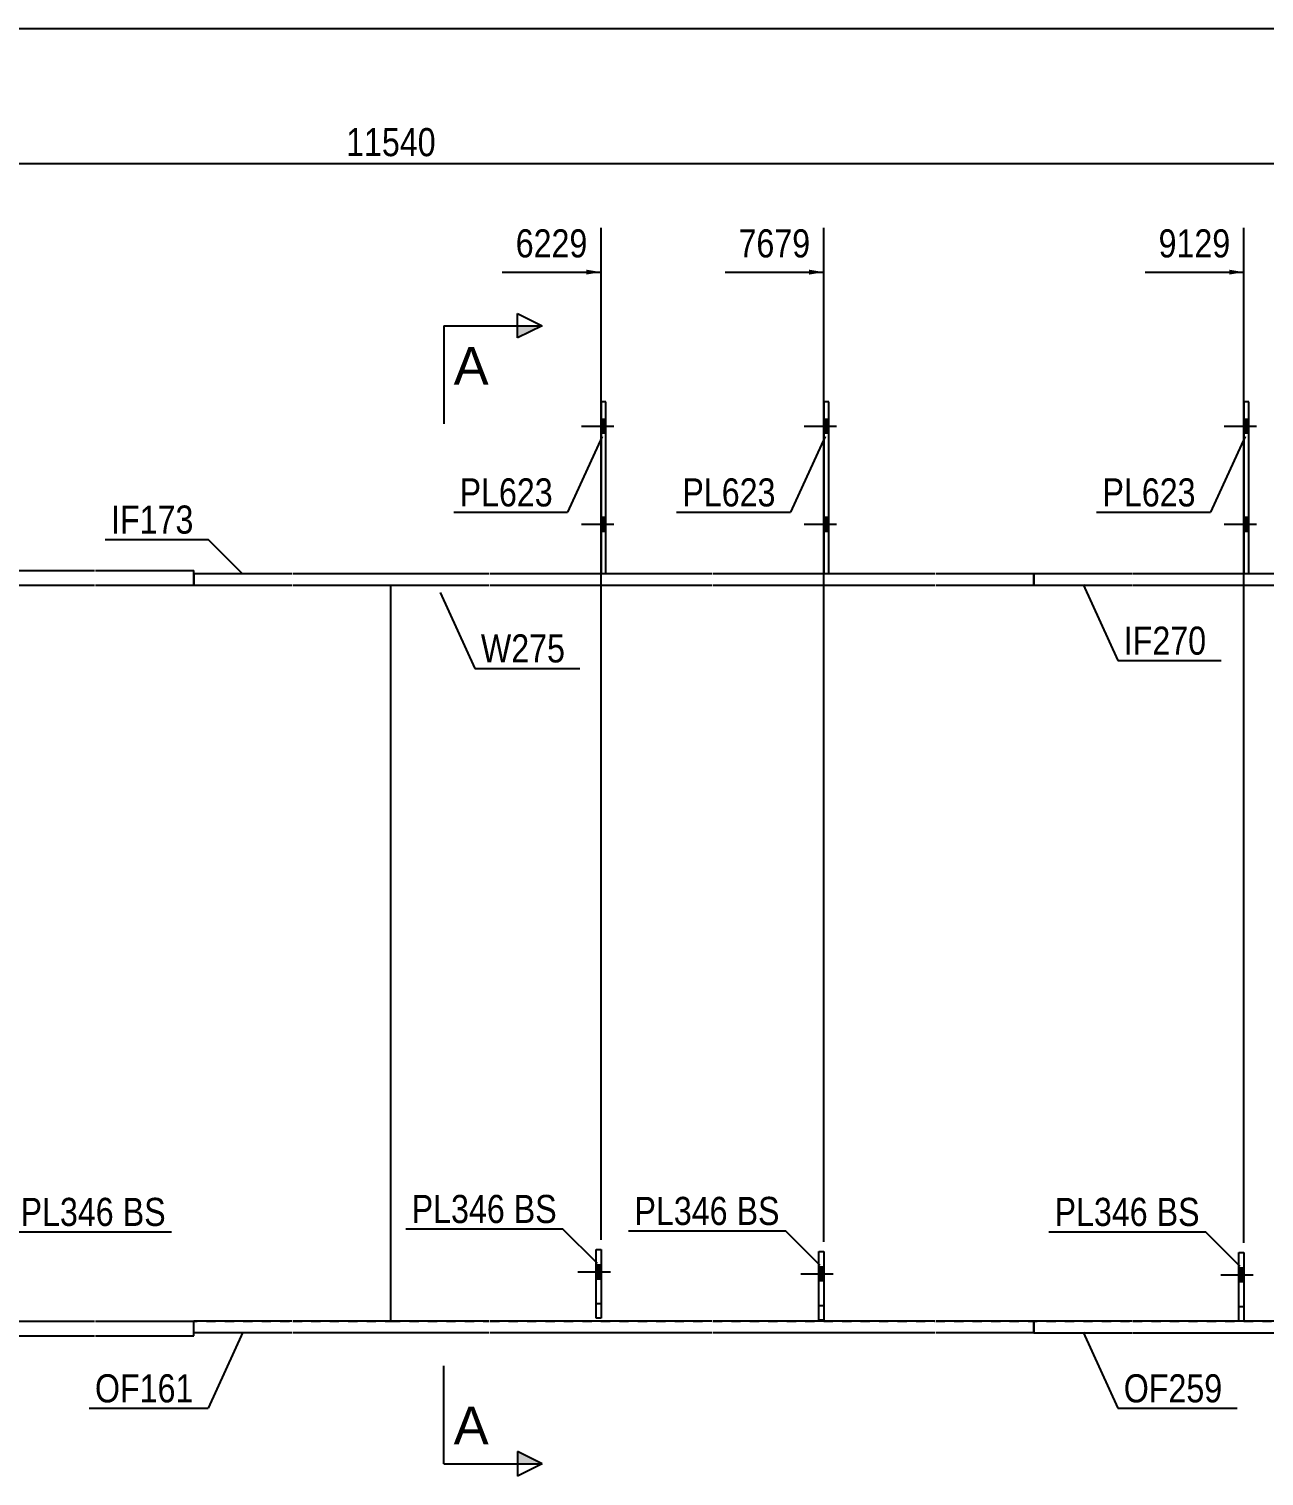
# Model space of a CAD drawing. Header units: millimetres. Extents: x -363 to 39, y -145 to 132.
# Drawn here: x -190.4 to -64.5, y -15.8 to 131.7 of the extents above; entities that cross this region are included whole.
import ezdxf

# ---------------------------------------------------------------- set-up
doc = ezdxf.new("R2010")
doc.units = ezdxf.units.MM
doc.linetypes.add('DXK_LINE_DOT1', pattern=[1.8814, 0.9407, -0.9407])
doc.linetypes.add('DXK_LINE_DOT2', pattern=[3.9198, 1.9599, -1.9599])
doc.styles.add('Arial', font='ARIAL.TTF', dxfattribs={"height": 0.2})
doc.styles.add('Arial Narrow', font='ARIALN.TTF', dxfattribs={"height": 0.2})

# ---------------------------------------------------------------- blocks, each defined once
blk = doc.blocks.new('Unknown-627317387-1209')
at = {"color": 5, "linetype": 'Continuous'}
blk.add_line((39.05, 131.71), (-360.95, 131.71), dxfattribs=at)
blk = doc.blocks.new('Part-627317387-1577 - 1261')
at = {"color": 2, "linetype": 'Continuous'}
for p, q in [((-88, 0), (-88, -1.2)), ((-78, 0), (-88, 0)), ((-88, -1.2), (-78, -1.2)), ((-55.3, 0), (-77.9, 0)), ((-77.9, -1.2), (-55.3, -1.2)), ((-32.6, 0), (-55.2, 0)), ((-55.2, -1.2), (-32.6, -1.2)), ((-7.5, 0), (-32.5, 0)), ((-32.5, -1.2), (-7.5, -1.2))]:
    blk.add_line(p, q, dxfattribs=at)
at = {"color": 7, "linetype": 'DXK_LINE_DOT1'}
blk.add_line((-7.5, -1.2), (-7.5, 0), dxfattribs=at)
blk = doc.blocks.new('Part-627317387-1665 - 1261')
at = {"color": 2, "linetype": 'Continuous'}
for p, q in [((-173.6, -1.2), (-173.6, 0)), ((-163.6, 0), (-173.6, 0)), ((-163.6, -1.2), (-173.6, -1.2)), ((-143.5, 0), (-163.5, 0)), ((-143.5, -1.2), (-163.5, -1.2)), ((-120.8, 0), (-143.4, 0)), ((-120.8, -1.2), (-143.4, -1.2)), ((-98.1, 0), (-120.7, 0)), ((-98.1, -1.2), (-120.7, -1.2)), ((-88, 0), (-98, 0)), ((-88, -1.2), (-98, -1.2)), ((-88, -1.2), (-88, 0))]:
    blk.add_line(p, q, dxfattribs=at)
blk = doc.blocks.new('Part-627317387-1346 - 1261')
at = {"color": 7, "linetype": 'DXK_LINE_DOT1'}
for p, q in [((-109.9, 0.1), (-109.9, 7.1)), ((-109.9, 7.1), (-109.4, 7.1)), ((-109.4, 7.1), (-109.4, 0.1)), ((-109.4, 0.1), (-109.9, 0.1))]:
    blk.add_line(p, q, dxfattribs=at)
blk = doc.blocks.new('Part-627317387-1282 - 1261')
at = {"color": 7, "linetype": 'DXK_LINE_DOT1'}
for p, q in [((-299.5, 0), (-299.5, 75)), ((-299.5, 75), (-274.5, 75)), ((-274.4, 75), (-251.8, 75)), ((-251.7, 75), (-229.1, 75)), ((-229, 75), (-206.4, 75)), ((-206.3, 75), (-183.7, 75)), ((-183.6, 75), (-163.6, 75)), ((-163.5, 75), (-153.5, 75)), ((-299.5, 0), (-274.5, 0)), ((-274.4, 0), (-251.8, 0)), ((-251.7, 0), (-229.1, 0)), ((-229, 0), (-206.4, 0)), ((-206.3, 0), (-183.7, 0)), ((-183.6, 0), (-163.6, 0)), ((-163.5, 0), (-153.5, 0))]:
    blk.add_line(p, q, dxfattribs=at)
at = {"color": 2, "linetype": 'Continuous'}
blk.add_line((-153.5, 0), (-153.5, 75), dxfattribs=at)
blk = doc.blocks.new('Part-627317387-1643 - 1261')
at = {"color": 2, "linetype": 'Continuous'}
for p, q in [((-299.5, 0), (-274.5, 0)), ((-274.4, 0), (-251.8, 0)), ((-251.7, 0), (-229.1, 0)), ((-229, 0), (-206.4, 0)), ((-206.3, 0), (-183.7, 0)), ((-183.6, 0), (-173.6, 0)), ((-173.6, -1.5), (-173.6, 0)), ((-299.5, -1.5), (-274.5, -1.5)), ((-274.4, -1.5), (-251.8, -1.5)), ((-251.7, -1.5), (-229.1, -1.5)), ((-229, -1.5), (-206.4, -1.5)), ((-206.3, -1.5), (-183.7, -1.5)), ((-183.6, -1.5), (-173.6, -1.5))]:
    blk.add_line(p, q, dxfattribs=at)
at = {"color": 7, "linetype": 'DXK_LINE_DOT1'}
blk.add_line((-299.5, -1.5), (-299.5, 0), dxfattribs=at)
blk = doc.blocks.new('Part-627317387-1331 - 1261')
at = {"color": 2, "linetype": 'Continuous'}
for p, q in [((-67.1, 0), (-67.1, 7)), ((-67.1, 7), (-66.6, 7)), ((-66.6, 7), (-66.6, 0))]:
    blk.add_line(p, q, dxfattribs=at)
at = {"color": 7, "linetype": 'DXK_LINE_DOT1'}
for p, q in [((-67.1, 1.5), (-66.6, 1.5)), ((-66.6, 0), (-67.1, 0))]:
    blk.add_line(p, q, dxfattribs=at)
blk = doc.blocks.new('Part-627317387-1336 - 1261')
at = {"color": 7, "linetype": 'DXK_LINE_DOT1'}
for p, q in [((-67.1, 0), (-67.1, 7)), ((-67.1, 7), (-66.6, 7)), ((-66.6, 7), (-66.6, 0))]:
    blk.add_line(p, q, dxfattribs=at)
blk = doc.blocks.new('Part-627317387-1533 - 1261')
at = {"color": 2, "linetype": 'Continuous'}
for p, q in [((-173.6, 76.2), (-163.6, 76.2)), ((-173.6, 76.2), (-173.6, 75)), ((-163.5, 76.2), (-143.5, 76.2)), ((-143.4, 76.2), (-120.8, 76.2)), ((-120.7, 76.2), (-98.1, 76.2)), ((-98, 76.2), (-88, 76.2)), ((-88, 75), (-88, 76.2)), ((-173.6, 75), (-163.6, 75)), ((-163.5, 75), (-143.5, 75)), ((-143.4, 75), (-120.8, 75)), ((-120.7, 75), (-98.1, 75)), ((-98, 75), (-88, 75))]:
    blk.add_line(p, q, dxfattribs=at)
blk = doc.blocks.new('Part-627317387-1341 - 1261')
at = {"color": 2, "linetype": 'Continuous'}
for p, q in [((-109.9, 0.1), (-109.9, 7.1)), ((-109.9, 7.1), (-109.4, 7.1)), ((-109.4, 7.1), (-109.4, 0.1)), ((-109.4, 0.1), (-109.9, 0.1))]:
    blk.add_line(p, q, dxfattribs=at)
at = {"color": 7, "linetype": 'DXK_LINE_DOT1'}
blk.add_line((-109.9, 1.6), (-109.4, 1.6), dxfattribs=at)
blk = doc.blocks.new('Part-627317387-1351 - 1261')
at = {"color": 2, "linetype": 'Continuous'}
for p, q in [((-132.6, 0.3), (-132.6, 7.3)), ((-132.6, 7.3), (-132.1, 7.3)), ((-132.1, 7.3), (-132.1, 0.3)), ((-132.1, 0.3), (-132.6, 0.3))]:
    blk.add_line(p, q, dxfattribs=at)
at = {"color": 7, "linetype": 'DXK_LINE_DOT1'}
blk.add_line((-132.6, 1.8), (-132.1, 1.8), dxfattribs=at)
blk = doc.blocks.new('Part-627317387-1356 - 1261')
at = {"color": 7, "linetype": 'DXK_LINE_DOT1'}
for p, q in [((-132.6, 0.3), (-132.6, 7.3)), ((-132.6, 7.3), (-132.1, 7.3)), ((-132.1, 7.3), (-132.1, 0.3)), ((-132.1, 0.3), (-132.6, 0.3))]:
    blk.add_line(p, q, dxfattribs=at)
blk = doc.blocks.new('Part-627317387-1425 - 1261')
at = {"color": 2, "linetype": 'Continuous'}
for p, q in [((-131.6, 93.7), (-132.1, 93.7)), ((-132.1, 93.7), (-132.1, 76.2)), ((-131.6, 76.2), (-131.6, 93.7))]:
    blk.add_line(p, q, dxfattribs=at)
at = {"color": 7, "linetype": 'DXK_LINE_DOT1'}
blk.add_line((-132.1, 76.2), (-131.6, 76.2), dxfattribs=at)
blk = doc.blocks.new('Part-627317387-1430 - 1261')
at = {"color": 2, "linetype": 'Continuous'}
for p, q in [((-108.9, 93.7), (-109.4, 93.7)), ((-109.4, 93.7), (-109.4, 76.2)), ((-108.9, 76.2), (-108.9, 93.7))]:
    blk.add_line(p, q, dxfattribs=at)
at = {"color": 7, "linetype": 'DXK_LINE_DOT1'}
blk.add_line((-109.4, 76.2), (-108.9, 76.2), dxfattribs=at)
blk = doc.blocks.new('Part-627317387-1435 - 1261')
at = {"color": 2, "linetype": 'Continuous'}
for p, q in [((-66.1, 93.7), (-66.6, 93.7)), ((-66.6, 93.7), (-66.6, 76.2)), ((-66.1, 76.2), (-66.1, 93.7))]:
    blk.add_line(p, q, dxfattribs=at)
at = {"color": 7, "linetype": 'DXK_LINE_DOT1'}
blk.add_line((-66.6, 76.2), (-66.1, 76.2), dxfattribs=at)
blk = doc.blocks.new('Part-627317387-1511 - 1261')
at = {"color": 2, "linetype": 'Continuous'}
for p, q in [((-88, 76.2), (-78, 76.2)), ((-88, 76.2), (-88, 75)), ((-77.9, 76.2), (-55.3, 76.2)), ((-55.2, 76.2), (-32.6, 76.2)), ((-32.5, 76.2), (-7.5, 76.2)), ((-88, 75), (-78, 75)), ((-77.9, 75), (-55.3, 75)), ((-55.2, 75), (-32.6, 75)), ((-32.5, 75), (-7.5, 75))]:
    blk.add_line(p, q, dxfattribs=at)
at = {"color": 7, "linetype": 'DXK_LINE_DOT1'}
blk.add_line((-7.5, 76.2), (-7.5, 75), dxfattribs=at)
blk = doc.blocks.new('Part-627317387-1555 - 1261')
at = {"color": 7, "linetype": 'DXK_LINE_DOT1'}
for p, q in [((-153.5, 0), (-153.5, 75)), ((-153.5, 75), (-143.5, 75)), ((-143.4, 75), (-120.8, 75)), ((-120.7, 75), (-98.1, 75)), ((-98, 75), (-78, 75)), ((-77.9, 75), (-55.3, 75)), ((-55.2, 75), (-32.6, 75)), ((-32.5, 75), (-7.5, 75)), ((-7.5, 0), (-7.5, 75)), ((-153.5, 0), (-143.5, 0)), ((-143.4, 0), (-120.8, 0)), ((-120.7, 0), (-98.1, 0)), ((-98, 0), (-78, 0)), ((-77.9, 0), (-67.1, 0)), ((-66.6, 0), (-55.3, 0)), ((-55.2, 0), (-44.4, 0)), ((-43.9, 0), (-32.6, 0)), ((-32.5, 0), (-7.5, 0))]:
    blk.add_line(p, q, dxfattribs=at)
blk = doc.blocks.new('Part-627317387-1621 - 1261')
at = {"color": 2, "linetype": 'Continuous'}
for p, q in [((-299.5, 76.5), (-274.5, 76.5)), ((-274.4, 76.5), (-251.8, 76.5)), ((-251.7, 76.5), (-229.1, 76.5)), ((-229, 76.5), (-206.4, 76.5)), ((-206.3, 76.5), (-183.7, 76.5)), ((-183.6, 76.5), (-173.6, 76.5)), ((-173.6, 75), (-173.6, 76.5)), ((-299.5, 75), (-274.5, 75)), ((-274.4, 75), (-251.8, 75)), ((-251.7, 75), (-229.1, 75)), ((-229, 75), (-206.4, 75)), ((-206.3, 75), (-183.7, 75)), ((-183.6, 75), (-173.6, 75))]:
    blk.add_line(p, q, dxfattribs=at)
at = {"color": 7, "linetype": 'DXK_LINE_DOT1'}
blk.add_line((-299.5, 75), (-299.5, 76.5), dxfattribs=at)
blk = doc.blocks.new('Bolt-627317387-1667 - 1261')
at = {"linetype": 'Continuous'}
for points in [[(-66.1, 90.5), (-66.1, 91.9), (-66.6, 91.9), (-66.6, 90.5)], [(-66.1, 90.5), (-66.1, 91.9), (-66.6, 91.9), (-66.6, 90.5)], [(-66.1, 80.5), (-66.1, 81.9), (-66.6, 81.9), (-66.6, 80.5)], [(-66.1, 80.5), (-66.1, 81.9), (-66.6, 81.9), (-66.6, 80.5)]]:
    blk.add_hatch(color=3, dxfattribs=at).paths.add_polyline_path(points)
at = {"color": 3, "linetype": 'Continuous'}
for p, q in [((-66.1, 91.9), (-66.6, 91.9)), ((-66.1, 91.9), (-66.6, 91.9)), ((-65.3, 91.2), (-68.6, 91.2)), ((-65.3, 91.2), (-68.6, 91.2)), ((-66.1, 90.5), (-66.6, 90.5)), ((-66.1, 90.5), (-66.6, 90.5)), ((-65.3, 81.2), (-68.6, 81.2)), ((-65.3, 81.2), (-68.6, 81.2)), ((-66.1, 81.9), (-66.6, 81.9)), ((-66.1, 81.9), (-66.6, 81.9)), ((-66.1, 80.5), (-66.6, 80.5)), ((-66.1, 80.5), (-66.6, 80.5))]:
    blk.add_line(p, q, dxfattribs=at)
blk = doc.blocks.new('Bolt-627317387-1668 - 1261')
at = {"linetype": 'Continuous'}
for points in [[(-108.9, 90.5), (-108.9, 91.9), (-109.4, 91.9), (-109.4, 90.5)], [(-108.9, 90.5), (-108.9, 91.9), (-109.4, 91.9), (-109.4, 90.5)], [(-108.9, 80.5), (-108.9, 81.9), (-109.4, 81.9), (-109.4, 80.5)], [(-108.9, 80.5), (-108.9, 81.9), (-109.4, 81.9), (-109.4, 80.5)]]:
    blk.add_hatch(color=3, dxfattribs=at).paths.add_polyline_path(points)
at = {"color": 3, "linetype": 'Continuous'}
for p, q in [((-108.9, 91.9), (-109.4, 91.9)), ((-108.9, 91.9), (-109.4, 91.9)), ((-108.1, 91.2), (-111.4, 91.2)), ((-108.1, 91.2), (-111.4, 91.2)), ((-108.9, 90.5), (-109.4, 90.5)), ((-108.9, 90.5), (-109.4, 90.5)), ((-108.1, 81.2), (-111.4, 81.2)), ((-108.1, 81.2), (-111.4, 81.2)), ((-108.9, 81.9), (-109.4, 81.9)), ((-108.9, 81.9), (-109.4, 81.9)), ((-108.9, 80.5), (-109.4, 80.5)), ((-108.9, 80.5), (-109.4, 80.5))]:
    blk.add_line(p, q, dxfattribs=at)
blk = doc.blocks.new('Bolt-627317387-1669 - 1261')
at = {"linetype": 'Continuous'}
for points in [[(-131.6, 90.5), (-131.6, 91.9), (-132.1, 91.9), (-132.1, 90.5)], [(-131.6, 90.5), (-131.6, 91.9), (-132.1, 91.9), (-132.1, 90.5)], [(-131.6, 80.5), (-131.6, 81.9), (-132.1, 81.9), (-132.1, 80.5)], [(-131.6, 80.5), (-131.6, 81.9), (-132.1, 81.9), (-132.1, 80.5)]]:
    blk.add_hatch(color=3, dxfattribs=at).paths.add_polyline_path(points)
at = {"color": 3, "linetype": 'Continuous'}
for p, q in [((-131.6, 91.9), (-132.1, 91.9)), ((-131.6, 91.9), (-132.1, 91.9)), ((-130.8, 91.2), (-134.1, 91.2)), ((-130.8, 91.2), (-134.1, 91.2)), ((-131.6, 90.5), (-132.1, 90.5)), ((-131.6, 90.5), (-132.1, 90.5)), ((-130.8, 81.2), (-134.1, 81.2)), ((-130.8, 81.2), (-134.1, 81.2)), ((-131.6, 81.9), (-132.1, 81.9)), ((-131.6, 81.9), (-132.1, 81.9)), ((-131.6, 80.5), (-132.1, 80.5)), ((-131.6, 80.5), (-132.1, 80.5))]:
    blk.add_line(p, q, dxfattribs=at)
blk = doc.blocks.new('Bolt-627317387-1676 - 1261')
at = {"color": 3, "linetype": 'DXK_LINE_DOT2'}
for p, q in [((-131.15, 5), (-134.45, 5)), ((-132.1, 5.7), (-132.6, 5.7)), ((-132.1, 4.3), (-132.6, 4.3))]:
    blk.add_line(p, q, dxfattribs=at)
blk = doc.blocks.new('Bolt-627317387-1677 - 1261')
at = {"linetype": 'Continuous'}
blk.add_hatch(color=3, dxfattribs=at).paths.add_polyline_path([(-132.1, 4.3), (-132.1, 5.7), (-132.6, 5.7), (-132.6, 4.3)])
at = {"color": 3, "linetype": 'Continuous'}
for p, q in [((-131.15, 5), (-134.45, 5)), ((-132.1, 5.7), (-132.6, 5.7)), ((-132.1, 4.3), (-132.6, 4.3))]:
    blk.add_line(p, q, dxfattribs=at)
blk = doc.blocks.new('Bolt-627317387-1678 - 1261')
at = {"color": 3, "linetype": 'DXK_LINE_DOT2'}
for p, q in [((-108.45, 4.8), (-111.75, 4.8)), ((-109.4, 5.5), (-109.9, 5.5)), ((-109.4, 4.1), (-109.9, 4.1))]:
    blk.add_line(p, q, dxfattribs=at)
blk = doc.blocks.new('Bolt-627317387-1679 - 1261')
at = {"linetype": 'Continuous'}
blk.add_hatch(color=3, dxfattribs=at).paths.add_polyline_path([(-109.4, 4.1), (-109.4, 5.5), (-109.9, 5.5), (-109.9, 4.1)])
at = {"color": 3, "linetype": 'Continuous'}
for p, q in [((-108.45, 4.8), (-111.75, 4.8)), ((-109.4, 5.5), (-109.9, 5.5)), ((-109.4, 4.1), (-109.9, 4.1))]:
    blk.add_line(p, q, dxfattribs=at)
blk = doc.blocks.new('Bolt-627317387-1680 - 1261')
at = {"color": 3, "linetype": 'DXK_LINE_DOT2'}
for p, q in [((-65.65, 4.7), (-68.95, 4.7)), ((-66.6, 5.4), (-67.1, 5.4)), ((-66.6, 4), (-67.1, 4))]:
    blk.add_line(p, q, dxfattribs=at)
blk = doc.blocks.new('Bolt-627317387-1681 - 1261')
at = {"linetype": 'Continuous'}
blk.add_hatch(color=3, dxfattribs=at).paths.add_polyline_path([(-66.6, 4), (-66.6, 5.4), (-67.1, 5.4), (-67.1, 4)])
at = {"color": 3, "linetype": 'Continuous'}
for p, q in [((-65.65, 4.7), (-68.95, 4.7)), ((-66.6, 5.4), (-67.1, 5.4)), ((-66.6, 4), (-67.1, 4))]:
    blk.add_line(p, q, dxfattribs=at)
blk = doc.blocks.new('StraightDimension-627317387-8656 - 1261')
at = {"linetype": 'Continuous'}
blk.add_hatch(color=7, dxfattribs=at).paths.add_polyline_path([(-68.1, 107.17), (-66.6, 106.92), (-68.1, 106.67)])
at = {"color": 7, "linetype": 'Continuous'}
for p, q in [((-66.6, 8), (-66.6, 111.42)), ((-76.66, 106.92), (-66.6, 106.92))]:
    blk.add_line(p, q, dxfattribs=at)
at = {"color": 0}
blk.add_wipeout([(-67.37, 107.82), (-67.37, 112.02), (-75.89, 112.02), (-75.89, 107.82)], dxfattribs=at)
at = {"color": 3, "style": 'Arial Narrow'}
blk.add_text('9129', height=2.863, dxfattribs=at).set_placement((-75.29, 108.42))
blk = doc.blocks.new('StraightDimension-627317387-2020 - 1261')
at = {"color": 7, "linetype": 'Continuous'}
blk.add_line((-301.5, 117.99), (-5.5, 117.99), dxfattribs=at)
at = {"color": 0}
blk.add_wipeout([(-148.33, 118.14), (-148.33, 122.34), (-158.67, 122.34), (-158.67, 118.14)], dxfattribs=at)
at = {"color": 3, "style": 'Arial Narrow'}
blk.add_text('11540', height=2.863, dxfattribs=at).set_placement((-158.07, 118.74))
blk = doc.blocks.new('StraightDimension-627317387-8657 - 1261')
at = {"linetype": 'Continuous'}
blk.add_hatch(color=7, dxfattribs=at).paths.add_polyline_path([(-110.9, 107.17), (-109.4, 106.92), (-110.9, 106.67)])
at = {"color": 7, "linetype": 'Continuous'}
for p, q in [((-109.4, 8.1), (-109.4, 111.42)), ((-119.46, 106.92), (-109.4, 106.92))]:
    blk.add_line(p, q, dxfattribs=at)
at = {"color": 0}
blk.add_wipeout([(-110.17, 107.82), (-110.17, 112.02), (-118.69, 112.02), (-118.69, 107.82)], dxfattribs=at)
at = {"color": 3, "style": 'Arial Narrow'}
blk.add_text('7679', height=2.863, dxfattribs=at).set_placement((-118.09, 108.42))
blk = doc.blocks.new('StraightDimension-627317387-8658 - 1261')
at = {"linetype": 'Continuous'}
blk.add_hatch(color=7, dxfattribs=at).paths.add_polyline_path([(-133.6, 107.17), (-132.1, 106.92), (-133.6, 106.67)])
at = {"color": 7, "linetype": 'Continuous'}
for p, q in [((-132.1, 8.3), (-132.1, 111.42)), ((-142.16, 106.92), (-132.1, 106.92))]:
    blk.add_line(p, q, dxfattribs=at)
at = {"color": 0}
blk.add_wipeout([(-132.87, 107.82), (-132.87, 112.02), (-141.39, 112.02), (-141.39, 107.82)], dxfattribs=at)
at = {"color": 3, "style": 'Arial Narrow'}
blk.add_text('6229', height=2.863, dxfattribs=at).set_placement((-140.79, 108.42))
blk = doc.blocks.new('Mark-627317387-1421 - 1261')
at = {"color": 7, "linetype": 'Continuous'}
blk.add_line((-131.97, 90.17), (-135.51, 82.44), dxfattribs=at)
at = {"color": 0}
blk.add_wipeout([(-137.01, 83.04), (-137.01, 86.04), (-146.51, 86.04), (-146.51, 83.04)], dxfattribs=at)
blk.add_wipeout([(-137.01, 83.04), (-137.01, 86.04), (-146.51, 86.04), (-146.51, 83.04)], dxfattribs=at)
at = {"color": 7, "linetype": 'Continuous'}
blk.add_line((-147.11, 82.44), (-135.51, 82.44), dxfattribs=at)
at = {"color": 3, "style": 'Arial Narrow'}
blk.add_text('PL623', height=2.863, dxfattribs=at).set_placement((-146.51, 83.04))
blk = doc.blocks.new('Mark-627317387-1426 - 1261')
at = {"color": 7, "linetype": 'Continuous'}
blk.add_line((-109.27, 90.17), (-112.81, 82.44), dxfattribs=at)
at = {"color": 0}
blk.add_wipeout([(-114.31, 83.04), (-114.31, 86.04), (-123.81, 86.04), (-123.81, 83.04)], dxfattribs=at)
blk.add_wipeout([(-114.31, 83.04), (-114.31, 86.04), (-123.81, 86.04), (-123.81, 83.04)], dxfattribs=at)
at = {"color": 7, "linetype": 'Continuous'}
blk.add_line((-124.41, 82.44), (-112.81, 82.44), dxfattribs=at)
at = {"color": 3, "style": 'Arial Narrow'}
blk.add_text('PL623', height=2.863, dxfattribs=at).set_placement((-123.81, 83.04))
blk = doc.blocks.new('Mark-627317387-1431 - 1261')
at = {"color": 7, "linetype": 'Continuous'}
blk.add_line((-66.47, 90.17), (-70.01, 82.44), dxfattribs=at)
at = {"color": 0}
blk.add_wipeout([(-71.51, 83.04), (-71.51, 86.04), (-81.01, 86.04), (-81.01, 83.04)], dxfattribs=at)
blk.add_wipeout([(-71.51, 83.04), (-71.51, 86.04), (-81.01, 86.04), (-81.01, 83.04)], dxfattribs=at)
at = {"color": 7, "linetype": 'Continuous'}
blk.add_line((-81.61, 82.44), (-70.01, 82.44), dxfattribs=at)
at = {"color": 3, "style": 'Arial Narrow'}
blk.add_text('PL623', height=2.863, dxfattribs=at).set_placement((-81.01, 83.04))
blk = doc.blocks.new('Mark-627317387-1507 - 1261')
at = {"color": 0}
blk.add_wipeout([(-70.43, 67.93), (-70.43, 70.93), (-78.84, 70.93), (-78.84, 67.93)], dxfattribs=at)
blk.add_wipeout([(-70.43, 67.93), (-70.43, 70.93), (-78.84, 70.93), (-78.84, 67.93)], dxfattribs=at)
at = {"color": 7, "linetype": 'Continuous'}
for p, q in [((-82.98, 75.07), (-79.44, 67.33)), ((-79.44, 67.33), (-68.93, 67.33))]:
    blk.add_line(p, q, dxfattribs=at)
at = {"color": 3, "style": 'Arial Narrow'}
blk.add_text('IF270', height=2.863, dxfattribs=at).set_placement((-78.84, 67.93))
blk = doc.blocks.new('Mark-627317387-1529 - 1261')
at = {"color": 7, "linetype": 'Continuous'}
blk.add_line((-168.58, 76.13), (-172.11, 79.67), dxfattribs=at)
at = {"color": 0}
blk.add_wipeout([(-173.61, 80.27), (-173.61, 83.27), (-182.02, 83.27), (-182.02, 80.27)], dxfattribs=at)
blk.add_wipeout([(-173.61, 80.27), (-173.61, 83.27), (-182.02, 83.27), (-182.02, 80.27)], dxfattribs=at)
at = {"color": 7, "linetype": 'Continuous'}
blk.add_line((-182.62, 79.67), (-172.11, 79.67), dxfattribs=at)
at = {"color": 3, "style": 'Arial Narrow'}
blk.add_text('IF173', height=2.863, dxfattribs=at).set_placement((-182.02, 80.27))
blk = doc.blocks.new('Mark-627317387-1551 - 1261')
at = {"color": 0}
blk.add_wipeout([(-135.75, 67.14), (-135.75, 70.14), (-144.34, 70.14), (-144.34, 67.14)], dxfattribs=at)
blk.add_wipeout([(-135.75, 67.14), (-135.75, 70.14), (-144.34, 70.14), (-144.34, 67.14)], dxfattribs=at)
at = {"color": 7, "linetype": 'Continuous'}
for p, q in [((-148.48, 74.27), (-144.94, 66.54)), ((-144.94, 66.54), (-134.25, 66.54))]:
    blk.add_line(p, q, dxfattribs=at)
at = {"color": 3, "style": 'Arial Narrow'}
blk.add_text('W275', height=2.863, dxfattribs=at).set_placement((-144.34, 67.14))
blk = doc.blocks.new('Mark-627317387-1573 - 1261')
at = {"color": 0}
blk.add_wipeout([(-68.79, -8.27), (-68.79, -5.27), (-78.84, -5.27), (-78.84, -8.27)], dxfattribs=at)
blk.add_wipeout([(-68.79, -8.27), (-68.79, -5.27), (-78.84, -5.27), (-78.84, -8.27)], dxfattribs=at)
at = {"color": 7, "linetype": 'Continuous'}
for p, q in [((-82.98, -1.13), (-79.44, -8.87)), ((-79.44, -8.87), (-67.29, -8.87))]:
    blk.add_line(p, q, dxfattribs=at)
at = {"color": 3, "style": 'Arial Narrow'}
blk.add_text('OF259', height=2.863, dxfattribs=at).set_placement((-78.84, -8.27))
blk = doc.blocks.new('Mark-627317387-1661 - 1261')
at = {"color": 7, "linetype": 'Continuous'}
blk.add_line((-168.58, -1.13), (-172.11, -8.87), dxfattribs=at)
at = {"color": 0}
blk.add_wipeout([(-173.61, -8.27), (-173.61, -5.27), (-183.66, -5.27), (-183.66, -8.27)], dxfattribs=at)
blk.add_wipeout([(-173.61, -8.27), (-173.61, -5.27), (-183.66, -5.27), (-183.66, -8.27)], dxfattribs=at)
at = {"color": 7, "linetype": 'Continuous'}
blk.add_line((-184.26, -8.87), (-172.11, -8.87), dxfattribs=at)
at = {"color": 3, "style": 'Arial Narrow'}
blk.add_text('OF161', height=2.863, dxfattribs=at).set_placement((-183.66, -8.27))
blk = doc.blocks.new('SectionMark-627317387-2030 - 1261')
at = {"linetype": 'Continuous'}
for points in [[(-140.61, 100.21), (-140.61, 101.46), (-138.11, 101.46)], [(-140.61, -14.53), (-140.61, -13.28), (-138.11, -14.53)]]:
    blk.add_hatch(color=30, dxfattribs=at).paths.add_polyline_path(points)
at = {"color": 30, "linetype": 'Continuous'}
for p, q in [((-140.61, 100.21), (-140.61, 102.71)), ((-140.61, 102.71), (-138.11, 101.46)), ((-148.11, 101.46), (-148.11, 91.46)), ((-148.11, 101.46), (-138.11, 101.46)), ((-138.11, 101.46), (-140.61, 100.21)), ((-148.11, -14.53), (-148.11, -4.53)), ((-148.11, -14.53), (-138.11, -14.53)), ((-138.11, -14.53), (-140.61, -13.28)), ((-140.61, -13.28), (-140.61, -15.78)), ((-138.11, -14.53), (-140.61, -15.78))]:
    blk.add_line(p, q, dxfattribs=at)
at = {"color": 0, "linetype": 'Continuous'}
for points in [[(-143.56, 95.46), (-143.56, 99.46), (-147.11, 99.46), (-147.11, 95.46)], [(-143.56, -12.53), (-143.56, -8.53), (-147.11, -8.53), (-147.11, -12.53)]]:
    blk.add_wipeout(points, dxfattribs=at)
at = {"color": 96, "linetype": 'Continuous', "style": 'Arial'}
for p in [(-147.11, 95.46), (-147.11, -12.53)]:
    blk.add_text('A', height=3.82, dxfattribs=at).set_placement(p)
blk = doc.blocks.new('MarkSet-627317387-2055 - 1261')
at = {"color": 0}
for points in [[(-181.73, 9.71), (-181.73, 12.71), (-191.24, 12.71), (-191.24, 9.71)], [(-176.45, 9.71), (-176.45, 12.71), (-180.83, 12.71), (-180.83, 9.71)]]:
    blk.add_wipeout(points, dxfattribs=at)
for points in [[(-181.73, 9.71), (-181.73, 12.71), (-191.24, 12.71), (-191.24, 9.71)], [(-176.45, 9.71), (-176.45, 12.71), (-180.83, 12.71), (-180.83, 9.71)]]:
    blk.add_wipeout(points, dxfattribs=at)
at = {"color": 7, "linetype": 'Continuous'}
for p, q in [((-195.37, 5.57), (-191.84, 9.11)), ((-191.84, 9.11), (-175.85, 9.11))]:
    blk.add_line(p, q, dxfattribs=at)
at = {"color": 3, "style": 'Arial Narrow'}
for s, p in [('PL346', (-191.24, 9.71)), ('BS', (-180.83, 9.71))]:
    blk.add_text(s, height=2.863, dxfattribs=at).set_placement(p)
blk = doc.blocks.new('MarkSet-627317387-2061 - 1261')
at = {"color": 0}
for points in [[(-141.89, 10.01), (-141.89, 13.01), (-151.39, 13.01), (-151.39, 10.01)], [(-136.61, 10.01), (-136.61, 13.01), (-140.99, 13.01), (-140.99, 10.01)]]:
    blk.add_wipeout(points, dxfattribs=at)
for points in [[(-141.89, 10.01), (-141.89, 13.01), (-151.39, 13.01), (-151.39, 10.01)], [(-136.61, 10.01), (-136.61, 13.01), (-140.99, 13.01), (-140.99, 10.01)]]:
    blk.add_wipeout(points, dxfattribs=at)
at = {"color": 7, "linetype": 'Continuous'}
for p in [(-151.99, 9.41), (-132.47, 5.87)]:
    blk.add_line(p, (-136.01, 9.41), dxfattribs=at)
at = {"color": 3, "style": 'Arial Narrow'}
for s, p in [('PL346', (-151.39, 10.01)), ('BS', (-140.99, 10.01))]:
    blk.add_text(s, height=2.863, dxfattribs=at).set_placement(p)
blk = doc.blocks.new('MarkSet-627317387-2067 - 1261')
at = {"color": 0}
for points in [[(-119.19, 9.81), (-119.19, 12.81), (-128.69, 12.81), (-128.69, 9.81)], [(-113.91, 9.81), (-113.91, 12.81), (-118.29, 12.81), (-118.29, 9.81)]]:
    blk.add_wipeout(points, dxfattribs=at)
for points in [[(-119.19, 9.81), (-119.19, 12.81), (-128.69, 12.81), (-128.69, 9.81)], [(-113.91, 9.81), (-113.91, 12.81), (-118.29, 12.81), (-118.29, 9.81)]]:
    blk.add_wipeout(points, dxfattribs=at)
at = {"color": 7, "linetype": 'Continuous'}
for p in [(-129.29, 9.21), (-109.77, 5.67)]:
    blk.add_line(p, (-113.31, 9.21), dxfattribs=at)
at = {"color": 3, "style": 'Arial Narrow'}
for s, p in [('PL346', (-128.69, 9.81)), ('BS', (-118.29, 9.81))]:
    blk.add_text(s, height=2.863, dxfattribs=at).set_placement(p)
blk = doc.blocks.new('MarkSet-627317387-2073 - 1261')
at = {"color": 0}
for points in [[(-76.39, 9.71), (-76.39, 12.71), (-85.89, 12.71), (-85.89, 9.71)], [(-71.11, 9.71), (-71.11, 12.71), (-75.49, 12.71), (-75.49, 9.71)]]:
    blk.add_wipeout(points, dxfattribs=at)
for points in [[(-76.39, 9.71), (-76.39, 12.71), (-85.89, 12.71), (-85.89, 9.71)], [(-71.11, 9.71), (-71.11, 12.71), (-75.49, 12.71), (-75.49, 9.71)]]:
    blk.add_wipeout(points, dxfattribs=at)
at = {"color": 7, "linetype": 'Continuous'}
for p in [(-86.49, 9.11), (-66.97, 5.57)]:
    blk.add_line(p, (-70.51, 9.11), dxfattribs=at)
at = {"color": 3, "style": 'Arial Narrow'}
for s, p in [('PL346', (-85.89, 9.71)), ('BS', (-75.49, 9.71))]:
    blk.add_text(s, height=2.863, dxfattribs=at).set_placement(p)

msp = doc.modelspace()

# ---------------------------------------------------------------- block references
for name in ['Unknown-627317387-1209', 'Part-627317387-1425 - 1261', 'Part-627317387-1430 - 1261', 'Part-627317387-1435 - 1261', 'Bolt-627317387-1669 - 1261', 'Bolt-627317387-1668 - 1261', 'Bolt-627317387-1667 - 1261', 'Part-627317387-1621 - 1261', 'Part-627317387-1533 - 1261', 'Part-627317387-1511 - 1261', 'Part-627317387-1282 - 1261', 'Part-627317387-1555 - 1261', 'Part-627317387-1351 - 1261', 'Part-627317387-1356 - 1261', 'Part-627317387-1346 - 1261', 'Part-627317387-1341 - 1261', 'Part-627317387-1331 - 1261', 'Part-627317387-1336 - 1261', 'Bolt-627317387-1676 - 1261', 'Bolt-627317387-1677 - 1261', 'Bolt-627317387-1678 - 1261', 'Bolt-627317387-1679 - 1261', 'Bolt-627317387-1680 - 1261', 'Bolt-627317387-1681 - 1261', 'Part-627317387-1643 - 1261', 'Part-627317387-1665 - 1261', 'Part-627317387-1577 - 1261']:
    msp.add_blockref(name, (0, 0))

# ---------------------------------------------------------------- next in the draw order: block references
msp.add_blockref('StraightDimension-627317387-8656 - 1261', (0, 0))

# ---------------------------------------------------------------- next in the draw order: block references
msp.add_blockref('StraightDimension-627317387-2020 - 1261', (0, 0))

# ---------------------------------------------------------------- next in the draw order: block references
for name in ['StraightDimension-627317387-8658 - 1261', 'StraightDimension-627317387-8657 - 1261', 'Mark-627317387-1431 - 1261', 'Mark-627317387-1529 - 1261', 'Mark-627317387-1507 - 1261', 'MarkSet-627317387-2055 - 1261', 'MarkSet-627317387-2073 - 1261', 'Mark-627317387-1661 - 1261', 'Mark-627317387-1573 - 1261']:
    msp.add_blockref(name, (0, 0))

# ---------------------------------------------------------------- next in the draw order: block references
for name in ['Mark-627317387-1421 - 1261', 'Mark-627317387-1426 - 1261', 'Mark-627317387-1551 - 1261', 'MarkSet-627317387-2067 - 1261']:
    msp.add_blockref(name, (0, 0))

# ---------------------------------------------------------------- next in the draw order: block references
msp.add_blockref('SectionMark-627317387-2030 - 1261', (0, 0))

# ---------------------------------------------------------------- next in the draw order: block references
msp.add_blockref('MarkSet-627317387-2061 - 1261', (0, 0))

doc.saveas('drawing.dxf')
